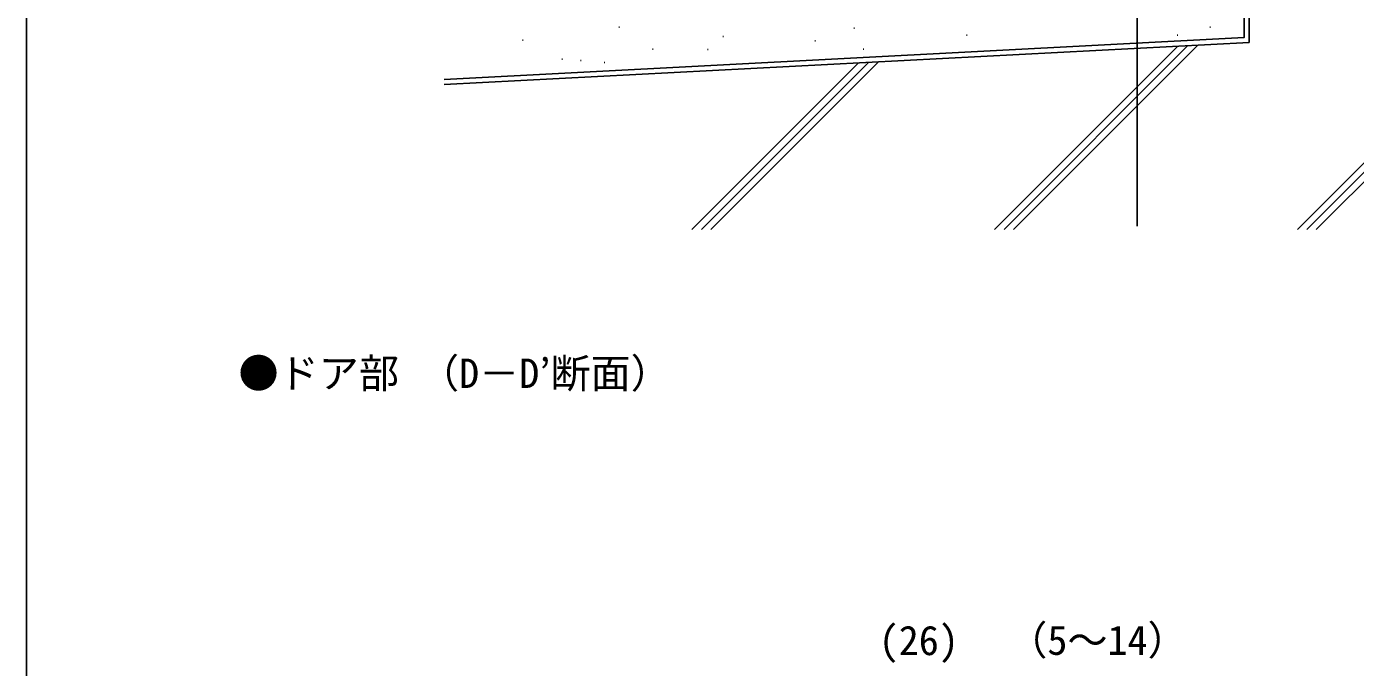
# Model space of a CAD drawing. Units: millimetres, scale not verified. Extents: x -525 to 525, y -783 to 779.
# Drawn here: x -525 to -127.6, y -413.9 to -222.5 of the extents above; entities that cross this region are included whole.
import ezdxf
from ezdxf.enums import TextEntityAlignment as Align

# ---------------------------------------------------------------- set-up
doc = ezdxf.new("R2010")
doc.units = ezdxf.units.MM
doc.header["$LTSCALE"] = 4
for name, color, linetype in [('0-1_USER1', 3, 'Continuous'), ('0-4_YKK_12', 2, 'Continuous'), ('0-7_YKK_D', 6, 'Continuous'), ('0-8_YKK_ZWAK', 7, 'Continuous'), ('0-9_YSS_K', 3, 'Continuous')]:
    doc.layers.add(name, color=color, linetype=linetype)
doc.styles.add('ＭＳ ゴシック', font='')
doc.styles.get('ＭＳ ゴシック').set_extended_font_data('MS Gothic')

msp = doc.modelspace()

# ---------------------------------------------------------------- linework, layer by layer
at = {"layer": '0-4_YKK_12'}
msp.add_line((-192.898, 433.786), (-192.898, -282.049), dxfattribs=at)
at = {"layer": '0-8_YKK_ZWAK'}
msp.add_line((-525, 747.3), (-525, -782.7), dxfattribs=at)
at = {"layer": '0-9_YSS_K'}
for p, q in [((-347.907, -222.685), (-347.707, -222.685)), ((-316.761, -225.459), (-316.561, -225.459)), ((-277.609, -222.941), (-277.409, -222.941)), ((-243.927, -225.049), (-243.727, -225.049)), ((-180.891, -225.049), (-180.691, -225.049)), ((-171.192, -222.625), (-170.992, -222.625)), ((-376.734, -226.521), (-376.534, -226.521)), ((-337.816, -229.184), (-337.616, -229.184)), ((-321.342, -229.295), (-321.142, -229.295)), ((-289.327, -226.759), (-289.127, -226.759)), ((-274.781, -229.184), (-274.581, -229.184)), ((-180.722, -228.314), (-235.507, -283.099)), ((-177.737, -228.158), (-232.678, -283.099)), ((-174.752, -228.001), (-229.85, -283.099)), ((-364.924, -232.191), (-364.724, -232.191)), ((-359.395, -232.648), (-359.195, -232.648)), ((-352.236, -233.248), (-352.036, -233.248)), ((-276.237, -233.32), (-326.017, -283.099)), ((-273.252, -233.164), (-323.188, -283.099)), ((-270.268, -233.007), (-320.36, -283.099)), ((-98.071, -236.173), (-144.997, -283.099)), ((-98.071, -239.001), (-142.169, -283.099)), ((-98.071, -241.83), (-139.34, -283.099))]:
    msp.add_line(p, q, dxfattribs=at)
for points in [[(-160.942, -187.033), (-160.942, -225.776), (-400.148, -238.312)], [(-159.442, -188.533), (-159.442, -227.199), (-400.148, -239.814)]]:
    msp.add_lwpolyline(points, dxfattribs=at)

# ---------------------------------------------------------------- texts
at = {"layer": '0-1_USER1', "style": 'ＭＳ ゴシック'}
msp.add_text('●ドア部 （D－D’断面）', height=8.798, dxfattribs=at).set_placement((-461.636, -333.076), align=Align.BOTTOM_LEFT)
at = {"layer": '0-7_YKK_D', "style": 'ＭＳ ゴシック'}
for s, p in [('(26)', (-270.17, -412.883)), ('（5～14）', (-231.746, -412.815))]:
    msp.add_text(s, height=8.798, dxfattribs=at).set_placement(p, align=Align.BOTTOM_LEFT)

doc.saveas('drawing.dxf')
